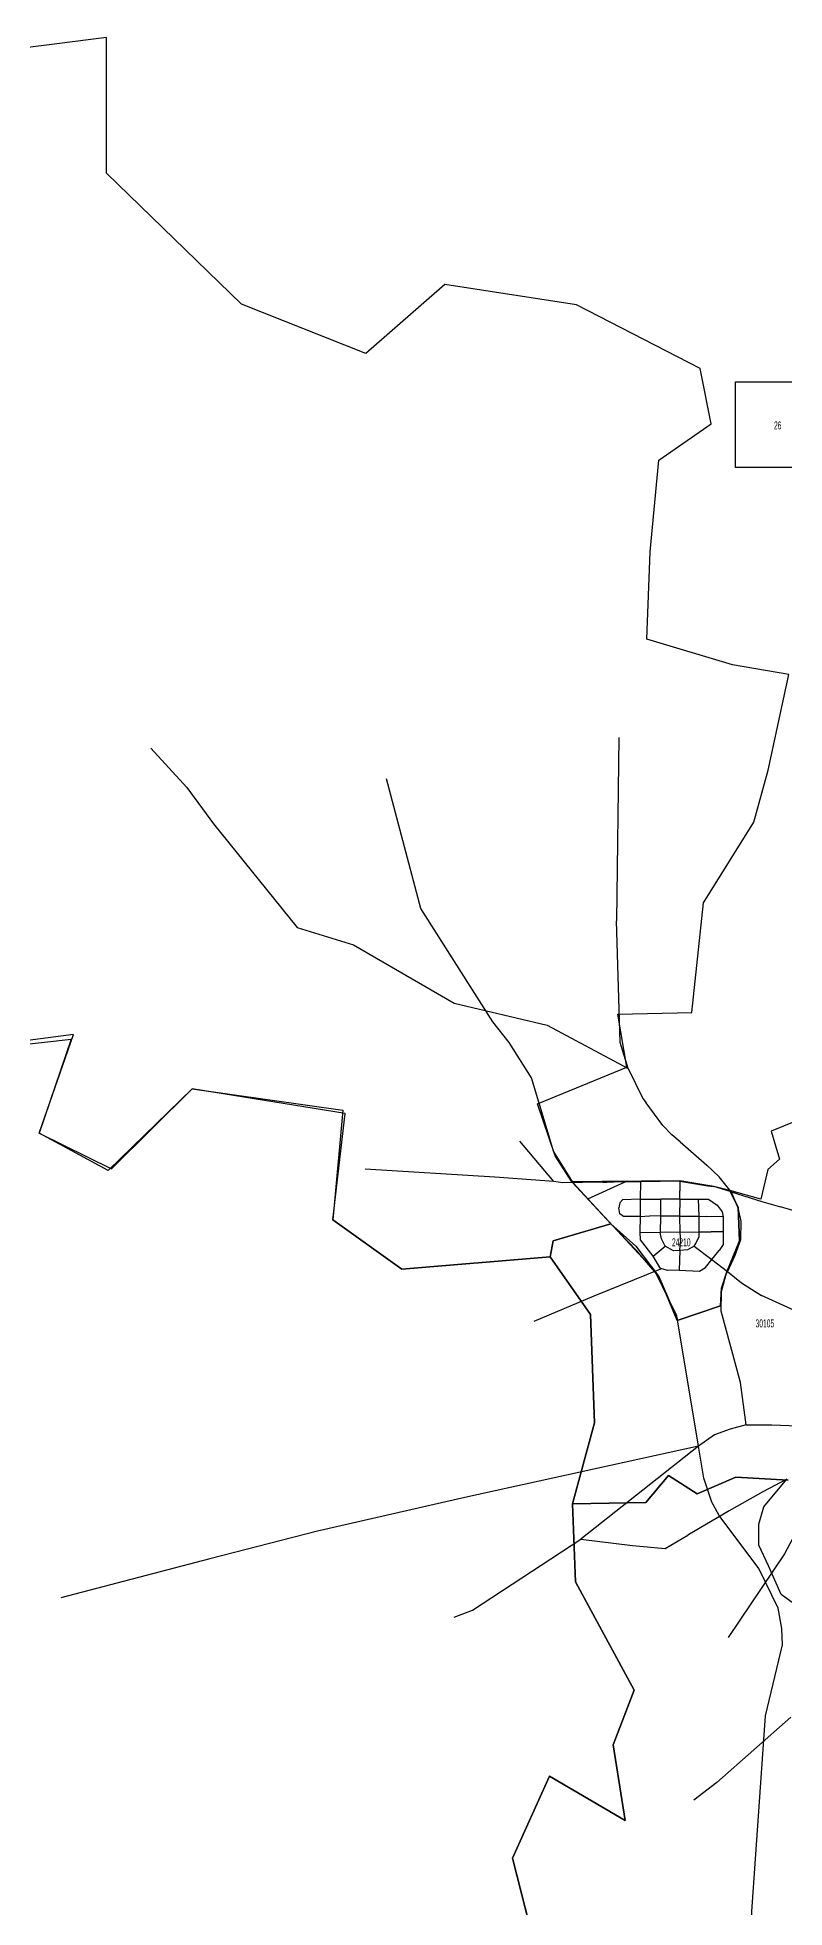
# Model space of a CAD drawing. Extents: x -55316 to 65086, y -54159 to 22922.
# Drawn here: x -14686 to 1238, y -22496 to 17346 of the extents above; entities that cross this region are included whole.
import ezdxf
from ezdxf.enums import TextEntityAlignment as Align

# ---------------------------------------------------------------- set-up
doc = ezdxf.new("R2010")
doc.units = 0
doc.header["$MEASUREMENT"] = 0
doc.layers.add('LINKS', color=7, linetype='Continuous')
doc.layers.add('ZONES', color=7, linetype='Continuous')

msp = doc.modelspace()

# ---------------------------------------------------------------- linework, layer by layer
at = {"layer": 'LINKS', "color": 251, "linetype": 'Continuous'}
for points in [[(-2294.3, 2429.6), (-2345.5, -1476.9)], [(-12270.9, 2204), (-11499.8, 1365.8), (-10929.9, 594.7), (-9153, -1618), (-7946, -1986.8), (-5800.3, -3227.3), (-3822.3, -3696.7), (-2096.7, -4616.9)], [(-2955.7, -7399.5), (-3259.2, -7064.5), (-3689.3, -6380.1), (-3825.4, -5927.4), (-4157.8, -4817.4), (-4633.4, -4066.6), (-4979.9, -3623.1), (-6515, -1210), (-7244, 1549.8)], [(-2096.7, -4616.9), (-2267.5, -4067.6), (-2345.5, -1476.9)], [(-2096.7, -4616.9), (-1786.4, -5257.7), (-1711.1, -5348.7)], [(-1357.9, -5832.3), (-1711.1, -5348.7)], [(-1357.9, -5832.3), (-1163.8, -6030.2)], [(-3678.4, -7028.4), (-4407.8, -6171.4)], [(-985.4, -6182.1), (-1163.8, -6030.2)], [(-985.4, -6182.1), (-420.3, -6680.8)], [(-4938.2, -6937.5), (-7700.9, -6764.9)], [(-154.6, -6926.3), (-420.3, -6680.8)], [(-3678.4, -7028.4), (-4938.2, -6937.5)], [(-2637.6, -7040.2), (-3494.6, -7057.5), (-3678.4, -7028.4)], [(-2955.7, -7399.5), (-2162.8, -7031.1)], [(-2637.6, -7040.2), (-2547.2, -7039.1), (-2404.2, -7032.8)], [(-2162.8, -7031.1), (-2404.2, -7032.8)], [(-1834.4, -7031.1), (-2162.8, -7031.1)], [(-1834.4, -7031.1), (-1836.6, -7406.4)], [(-993.4, -7023.1), (-1834.4, -7031.1)], [(-993.4, -7023.1), (-998.1, -7225.4)], [(-993.4, -7023.1), (-394.6, -7116.8), (-272.6, -7135.2)], [(99.3, -7245.7), (-272.6, -7135.2)], [(99.3, -7245.7), (-154.6, -6926.3)], [(-594.6, -12664.4), (-1056.7, -9888.2), (-1518.9, -8941.6), (-2955.7, -7399.5)], [(-1836.6, -7406.4), (-2218, -7414.6), (-2275.4, -7480.2), (-2295.9, -7590.9)], [(-1836.6, -7406.4), (-1402, -7406.4)], [(-1836.6, -7406.4), (-1836.6, -7775.5)], [(-996, -7402.3), (-1402, -7406.4)], [(-1402, -7763.2), (-1402, -7414.6), (-1402, -7406.4)], [(-996, -7402.3), (-1004.2, -7763.2)], [(-996, -7402.3), (-998.1, -7225.4)], [(-996, -7402.3), (-594.1, -7406.4)], [(-594.1, -7406.4), (-598.2, -7402.3), (-385, -7406.4), (-200.5, -7529.4), (-89.8, -7677.1), (-69.3, -7779.6)], [(-581.8, -7763.2), (-594.1, -7406.4)], [(99.3, -7245.7), (241, -7587.6), (305.1, -7875.9), (297.1, -8268.4), (177, -8604.8), (20.6, -8944.8)], [(99.3, -7245.7), (241, -7587.6), (305.1, -7875.9), (297.1, -8268.4), (177, -8604.8), (20.6, -8944.8)], [(99.3, -7245.7), (752.5, -7455.6)], [(752.5, -7455.6), (1149.4, -7568.9)], [(2182.1, -7874.6), (1149.4, -7568.9)], [(-1836.6, -7775.5), (-2197.5, -7775.5), (-2275.4, -7718.1), (-2295.9, -7590.9)], [(-1836.6, -7775.5), (-1844.8, -8107.6)], [(-1836.6, -7775.5), (-1632.5, -7756.7)], [(-1402, -7763.2), (-1632.5, -7756.7)], [(-1410.2, -8111.7), (-1406.1, -8111.7), (-1402, -7763.2)], [(-1004.2, -7763.2), (-1402, -7763.2)], [(-1004.2, -7763.2), (-581.8, -7763.2)], [(-1004.2, -7763.2), (-996, -8107.6)], [(-581.8, -8099.4), (-581.8, -7763.2)], [(-581.8, -7763.2), (-424.9, -7775.4)], [(-69.3, -7779.6), (-424.9, -7775.4)], [(-69.3, -7779.6), (-69.3, -8099.4)], [(-1844.8, -8107.6), (-1840.7, -8267.6), (-1570.1, -8616.1)], [(-1844.8, -8107.6), (-1410.2, -8111.7)], [(-1844.8, -8107.6), (-1840.7, -8267.6), (-1570.1, -8616.1)], [(-996, -8107.6), (-1410.2, -8111.7)], [(-1307.7, -8407), (-1385.6, -8247), (-1410.2, -8111.7)], [(-1307.7, -8407), (-1385.6, -8247), (-1410.2, -8111.7)], [(-996, -8107.6), (-581.8, -8099.4)], [(-996, -8107.6), (-983.6, -8320)], [(-996, -8497.2), (-983.6, -8320)], [(-996, -8497.2), (-983.6, -8320)], [(-692.6, -8407), (-651.6, -8345.5), (-585.9, -8201.9), (-581.8, -8099.4)], [(-692.6, -8407), (-651.6, -8345.5), (-585.9, -8201.9), (-581.8, -8099.4)], [(-581.8, -8099.4), (-325.8, -8098.3)], [(-69.3, -8099.4), (-325.8, -8098.3)], [(-69.3, -8099.4), (-69.3, -8366), (-156.1, -8496.8)], [(-69.3, -8099.4), (-69.3, -8366), (-156.1, -8496.8)], [(-1570.1, -8616.1), (-1566, -8616.1), (-1307.7, -8407)], [(-1570.1, -8616.1), (-1566, -8616.1), (-1307.7, -8407)], [(-1570.1, -8616.1), (-1408.3, -8894.3)], [(-1570.1, -8616.1), (-1408.3, -8894.3)], [(-996, -8497.2), (-1131.3, -8501.3), (-1307.7, -8407)], [(-996, -8497.2), (-1131.3, -8501.3), (-1307.7, -8407)], [(-996, -8497.2), (-1008.3, -8915.4)], [(-996, -8497.2), (-1008.3, -8915.4)], [(-1008.3, -8915.4), (-577.7, -8936), (-446.5, -8862.1), (-315.3, -8685.8)], [(-1008.3, -8915.4), (-577.7, -8936), (-446.5, -8862.1), (-315.3, -8685.8)], [(-692.6, -8407), (-827.9, -8480.8), (-996, -8497.2)], [(-692.6, -8407), (-827.9, -8480.8), (-996, -8497.2)], [(-692.6, -8407), (-315.3, -8685.8)], [(-692.6, -8407), (-315.3, -8685.8)], [(-315.3, -8685.8), (-156.1, -8496.8)], [(-315.3, -8685.8), (-156.1, -8496.8)], [(-315.3, -8685.8), (20.6, -8944.8)], [(-315.3, -8685.8), (20.6, -8944.8)], [(-1408.3, -8894.3), (-2824.1, -9472.9)], [(-1008.3, -8915.4), (-1258.4, -8923.7), (-1397.9, -8878.5), (-1408.3, -8894.3)], [(-1008.3, -8915.4), (-1258.4, -8923.7), (-1397.9, -8878.5), (-1408.3, -8894.3)], [(416.5, -12213.9), (297.1, -11311.8), (-111.4, -9790.1), (-103.3, -9373.6), (8.8, -8949.1), (20.6, -8944.8)], [(20.6, -8944.8), (322.2, -9184.9), (745.6, -9452.5)], [(-2824.1, -9472.9), (-4104.2, -10010.4)], [(1604.8, -9849), (745.6, -9452.5)], [(416.5, -12213.9), (76.2, -12304), (-254.2, -12424.1), (-594.6, -12664.4)], [(416.5, -12213.9), (967.2, -12213.9), (1888.2, -12243.9), (2208.6, -12233.9)], [(-594.6, -12664.4), (-5573.5, -13757.2), (-8718.6, -14478), (-11011.9, -15067.7), (-14189.8, -15893.3)], [(-3806.3, -54158.8), (-192, -43701.5), (-683.1, -42310), (-1256.1, -41491.5), (626.5, -35680.1), (708.3, -29950.5), (634.7, -27917.3), (536.6, -22577.6), (832.2, -18414), (1191.9, -16896.7), (1176.3, -16552.5), (1098.1, -16114.5), (691.4, -15269.8), (-153.3, -14143.6), (-309.8, -13862), (-481.8, -13345.8), (-594.6, -12664.4)], [(-594.6, -12664.4), (-3107.4, -14646.6)], [(2454.6, -12673.8), (1235.4, -14962.5), (34.1, -16739.5)], [(1663.3, -16190.5), (1165.4, -15823.5), (893.9, -15212.7), (690.3, -14771.6), (690.3, -14330.5), (792.1, -13957.3), (1284.7, -13369.6)], [(1284.7, -13369.6), (777.6, -13641)], [(777.6, -13641), (54.7, -14043.7), (-826.9, -14562.6)], [(-5801.1, -16305.4), (-5410, -16158.3), (-3107.4, -14646.6)], [(-3107.4, -14646.6), (-3107.4, -14644.1), (-2001.6, -14782.1), (-1305.4, -14844.4), (-826.9, -14562.6)], [(1368.7, -18442.1), (-207.7, -19831.6), (-693.9, -20208.6)]]:
    msp.add_lwpolyline(points, dxfattribs=at)
at = {"layer": 'ZONES', "color": 1, "linetype": 'Continuous'}
for points in [[(-17449.2, -4386.6), (-13963.6, -3992), (-14649.8, -6001.1), (-13108.7, -6754.1), (-11387.9, -5054.1), (-8176.3, -5504.6), (-8389, -7842.5), (-6915.9, -8894.8), (-3759.2, -8631.7), (-3694.4, -8292.4), (-2465.7, -7932.2), (-3294.6, -7031.8), (-3648.1, -6478.9), (-4027.6, -5370.4), (-2125.4, -4590.4), (-2317.4, -3464.8), (-740.6, -3429.3), (-491.9, -1091.7), (585.6, 625.6), (888.6, 1736.7), (1328.4, 3773), (130.8, 3979), (-1696.6, 4525.5), (-1628.3, 6387.1), (-1444.2, 8338.5), (-323.6, 9110.8), (-559.3, 10289.3), (-3196, 11651.6), (-6003.4, 12083.4), (-7687, 10610.2), (-10338.6, 11662.5), (-13213.3, 14457.2), (-13210, 17346.2), (-16002.3, 16987)], [(190.3, 8186.2), (190.3, 10009), (1924.7, 10009), (1924.7, 8186.2), (190.3, 8186.2)], [(-3764.3, -24567.1), (-4557.3, -21443.2), (-3775.1, -19693.4), (-2158.9, -20641.6), (-2417.4, -19025.3), (-1964.9, -17861.6), (-3221.3, -15559.3), (-3282.1, -13896.7), (-2812.2, -12167.3), (-2901.1, -9859.2), (-3759.2, -8631.7), (-6915.9, -8894.8), (-8389, -7842.5), (-8126, -5580.2), (-11387.9, -5054.1), (-13176.7, -6790.3), (-14649.8, -6001.1), (-13913.3, -3896.7), (-17543.5, -4370.2)], [(1964.3, -5543.6), (954.6, -5951.6), (1129.1, -6553.6), (880.4, -6768.5), (731.7, -7405.8), (73.4, -7216.7), (247.9, -7583.2), (274.1, -8290), (3.6, -8953.1), (-109.9, -9302.1), (-127.3, -9677.3), (-1052.2, -9991.4), (-1444.9, -9049.1), (-1907.7, -8506.4), (-2465.7, -7932.2), (-3694.4, -8292.4), (-3759.2, -8631.7), (-2901.1, -9859.2), (-2812.2, -12167.3), (-3282.1, -13896.7), (-1720.5, -13866.6), (-1235, -13292.8), (-628.2, -13679), (199.3, -13325.9), (1313.7, -13392.1)], [(1313.7, -13392.1), (199.3, -13325.9), (-628.2, -13679), (-1235, -13292.8), (-1720.5, -13866.6), (-3282.1, -13896.7), (-3221.3, -15559.3), (-1964.9, -17861.6), (-2417.4, -19025.3), (-2158.9, -20641.6), (-3775.1, -19693.4), (-4557.3, -21443.2), (-4200.2, -22864.5)]]:
    msp.add_lwpolyline(points, dxfattribs=at)
msp.add_lwpolyline([(-2649, -7024.8), (-3294.6, -7031.8), (-2465.7, -7932.2), (-1933.5, -8403.4), (-1444.9, -9049.1), (-1052.2, -9956.5), (-1052.2, -9991.4), (-127.3, -9677.3), (-109.9, -9302.1), (3.6, -8953.1), (274.1, -8290), (247.9, -7583.2), (73.4, -7216.7), (-272.2, -7136.5), (-991.1, -7010.8)], close=True, dxfattribs=at)

# ---------------------------------------------------------------- texts
at = {"layer": 'ZONES', "color": 178, "width": 0.5}
for s, p in [('26', (1091.8, 9080.1)), ('24210', (-964.2, -8323.6)), ('30105', (817.5, -10049.7))]:
    msp.add_text(s, height=170.5, dxfattribs=at).set_placement(p, align=Align.MIDDLE_CENTER)

doc.saveas('drawing.dxf')
